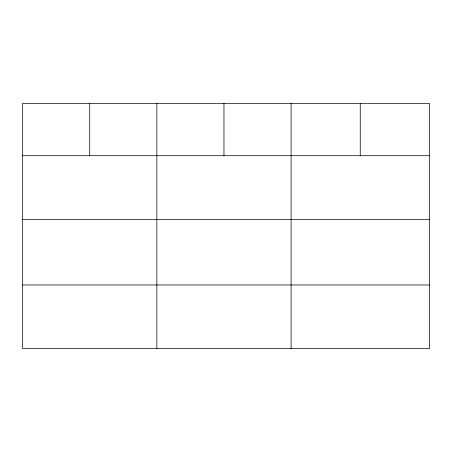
<?xml version="1.0" encoding="UTF-8"?>
<svg xmlns="http://www.w3.org/2000/svg" width="452" height="452" viewBox="0 0 452 452"><rect width="100%" height="100%" fill="white"/><g stroke="black" fill="none" stroke-linecap="round" stroke-linejoin="round"><path stroke-width="0.68" d="M429.4 219.373L429.4 103.355L22.6 103.355L22.6 348.645L429.4 348.645L429.4 219.373L22.6 219.373M22.6 155.703L429.4 155.703M22.6 284.975L429.4 284.975M360.244 103.355L360.244 155.703M291.088 103.355L291.088 348.645M223.966 103.355L223.966 155.703M156.844 103.355L156.844 348.645M89.722 103.355L89.722 155.703"/></g></svg>
